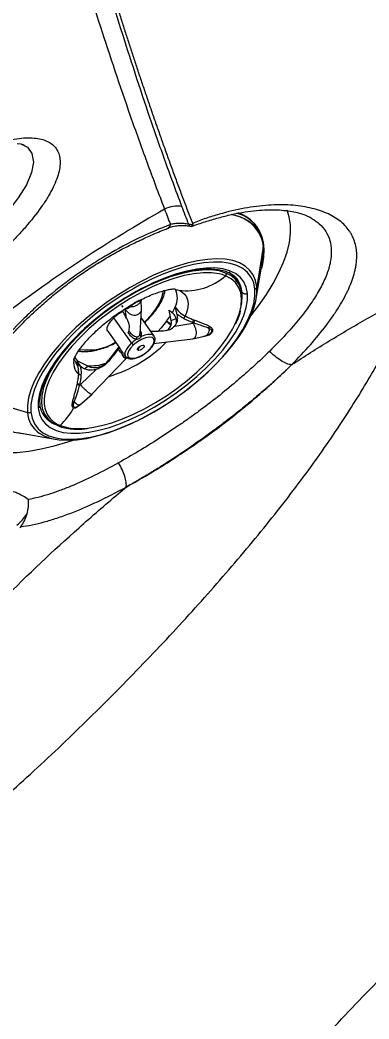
# Model space of a CAD drawing. Extents: x 527 to 611, y 788 to 934.
# Drawn here: x 543.03 to 546.56, y 867.71 to 877.78 of the extents above; entities that cross this region are included whole.
import ezdxf

# ---------------------------------------------------------------- set-up
doc = ezdxf.new("R2010")
doc.units = 0
doc.header["$MEASUREMENT"] = 0
doc.layers.add('1', color=4, linetype='Continuous')
doc.layers.add('GEOMETRY', color=4, linetype='Continuous', lineweight=25)

# ---------------------------------------------------------------- blocks, each defined once
blk = doc.blocks.new('2026_FLASH')
at = {"layer": 'GEOMETRY'}
for p, q in [((18.347, 72.38), (18.341, 72.39)), ((18.41, 72.182), (18.344, 71.779)), ((18.338, 71.661), (18.403, 72.039)), ((18.029, 71.891), (17.995, 71.902)), ((18.153, 71.827), (18.126, 71.865)), ((18.156, 71.843), (18.152, 71.848)), ((17.13, 71.727), (17.127, 71.732)), ((18.196, 71.724), (18.193, 71.729)), ((18.197, 71.679), (18.196, 71.724)), ((17.177, 71.651), (17.186, 71.654)), ((17.182, 71.556), (17.178, 71.637)), ((17.186, 71.654), (17.188, 71.656)), ((16.975, 71.519), (16.968, 71.529)), ((16.996, 71.573), (16.984, 71.59)), ((17.029, 71.464), (17.015, 71.555)), ((17.054, 71.582), (17.069, 71.592)), ((17.167, 71.305), (17.182, 71.555)), ((17.481, 71.44), (17.461, 71.542)), ((16.903, 71.484), (16.91, 71.474)), ((17.082, 71.213), (16.903, 71.468)), ((16.928, 71.499), (16.933, 71.492)), ((17.31, 71.281), (17.177, 71.471)), ((17.475, 71.391), (17.435, 71.432)), ((17.481, 71.44), (17.53, 71.459)), ((17.53, 71.459), (17.531, 71.412)), ((16.841, 71.333), (16.959, 71.165)), ((17.516, 71.381), (17.7, 71.414)), ((17.696, 71.421), (17.7, 71.414)), ((17.165, 71.294), (17.166, 71.306)), ((17.302, 71.209), (17.698, 71.253)), ((17.698, 71.253), (17.829, 71.284)), ((17.831, 71.285), (17.854, 71.295)), ((16.951, 71.174), (16.849, 71.039)), ((16.951, 71.175), (16.951, 71.174)), ((16.514, 71.025), (16.496, 71.045)), ((16.508, 71.067), (16.532, 71.033)), ((16.639, 70.979), (16.532, 71.033)), ((16.682, 70.695), (17.025, 71.056)), ((16.853, 71.032), (16.849, 71.039)), ((17.001, 71.104), (17.019, 71.078)), ((17.019, 71.078), (17.025, 71.071)), ((16.724, 70.947), (16.565, 70.793)), ((16.604, 70.951), (16.639, 70.979)), ((16.565, 70.793), (16.561, 70.799)), ((15.594, 70.641), (16.031, 70.513)), ((16.557, 70.587), (16.683, 70.696)), ((16.529, 70.569), (16.556, 70.587)), ((16.191, 70.511), (16.217, 70.473)), ((16.194, 70.486), (16.197, 70.481)), ((15.932, 70.31), (16.309, 70.242))]:
    blk.add_line(p, q, dxfattribs=at)
at = {"layer": 'GEOMETRY', "flags": 128}
for points in [[(15.928, 73.223), (15.964, 73.22), (15.986, 73.215), (15.996, 73.211), (15.996, 73.211), (15.996, 73.211)], [(15.971, 73.218), (16.031, 73.186), (16.076, 73.123), (16.091, 73.036), (16.073, 72.932), (16.022, 72.809), (15.939, 72.675), (15.827, 72.53), (15.69, 72.379), (15.531, 72.226), (15.358, 72.075), (15.175, 71.93), (14.988, 71.794), (14.804, 71.673), (14.625, 71.568), (14.458, 71.484), (14.305, 71.424), (14.172, 71.388), (14.06, 71.379), (13.971, 71.398), (13.908, 71.444), (13.908, 71.444)], [(18.283, 71.487), (18.362, 71.588), (18.441, 71.701), (18.51, 71.813), (18.568, 71.922), (18.615, 72.027), (18.65, 72.129), (18.674, 72.227), (18.685, 72.319), (18.684, 72.405), (18.671, 72.484), (18.649, 72.551)], [(18.085, 72.51), (18.159, 72.49), (18.229, 72.46), (18.288, 72.421), (18.336, 72.373), (18.372, 72.317), (18.397, 72.253), (18.41, 72.182)], [(18.093, 72.509), (18.111, 72.505), (18.187, 72.481), (18.253, 72.448), (18.309, 72.406), (18.353, 72.355), (18.386, 72.296), (18.407, 72.23), (18.416, 72.157), (18.413, 72.077), (18.398, 71.992), (18.39, 71.964)], [(18.343, 72.386), (18.347, 72.381), (18.347, 72.38)], [(18.403, 72.039), (18.411, 72.105), (18.41, 72.182)], [(18.344, 71.779), (18.332, 71.843), (18.308, 71.899), (18.272, 71.948), (18.226, 71.988), (18.168, 72.02), (18.101, 72.043), (18.024, 72.057), (17.939, 72.061), (17.846, 72.056), (17.746, 72.041), (17.641, 72.018), (17.531, 71.985), (17.417, 71.944), (17.301, 71.895), (17.184, 71.837), (17.067, 71.773), (16.951, 71.703), (16.837, 71.627), (16.727, 71.545), (16.622, 71.46), (16.523, 71.371), (16.43, 71.281), (16.346, 71.188), (16.269, 71.096), (16.203, 71.004), (16.146, 70.913), (16.1, 70.825), (16.066, 70.74), (16.042, 70.659), (16.031, 70.583), (16.031, 70.513)], [(18.325, 71.754), (18.313, 71.818), (18.288, 71.875), (18.251, 71.924), (18.203, 71.963), (18.143, 71.994), (18.074, 72.015), (17.994, 72.027), (17.906, 72.029), (17.81, 72.021), (17.707, 72.004), (17.599, 71.977), (17.486, 71.94), (17.405, 71.91)], [(18.033, 71.918), (17.963, 71.939), (17.883, 71.949), (17.793, 71.948), (17.695, 71.937), (17.59, 71.915), (17.479, 71.882), (17.365, 71.84), (17.248, 71.788), (17.13, 71.727)], [(18.25, 71.713), (18.238, 71.775), (18.213, 71.829), (18.177, 71.875), (18.129, 71.913), (18.07, 71.941), (18, 71.96), (17.922, 71.969), (17.835, 71.968), (17.74, 71.958), (17.639, 71.938), (17.533, 71.909), (17.422, 71.87), (17.357, 71.844)], [(17.995, 71.902), (17.963, 71.91), (17.887, 71.921), (17.802, 71.921), (17.71, 71.911), (17.612, 71.892), (17.508, 71.863), (17.4, 71.825), (17.29, 71.778), (17.178, 71.723), (17.067, 71.661), (16.957, 71.592), (16.851, 71.517), (16.748, 71.438), (16.651, 71.355), (16.562, 71.269), (16.48, 71.182), (16.407, 71.093), (16.343, 71.006), (16.291, 70.92), (16.25, 70.837), (16.221, 70.757), (16.204, 70.682), (16.2, 70.638)], [(18.123, 71.398), (18.14, 71.435), (18.169, 71.515), (18.186, 71.589), (18.19, 71.658), (18.182, 71.721), (18.161, 71.776), (18.129, 71.823), (18.084, 71.861), (18.029, 71.891)], [(18.181, 71.554), (18.194, 71.619), (18.197, 71.688), (18.188, 71.75), (18.167, 71.804), (18.134, 71.851), (18.089, 71.889), (18.033, 71.918)], [(18.136, 71.871), (18.157, 71.834), (18.171, 71.796)], [(16.065, 70.517), (16.077, 70.453), (16.102, 70.396), (16.139, 70.348), (16.187, 70.308), (16.247, 70.277), (16.316, 70.256), (16.396, 70.244), (16.484, 70.242), (16.58, 70.25), (16.683, 70.268), (16.791, 70.295), (16.904, 70.331), (17.02, 70.376), (17.138, 70.429), (17.256, 70.491), (17.374, 70.559), (17.49, 70.633), (17.602, 70.713), (17.71, 70.798), (17.813, 70.886), (17.909, 70.977), (17.997, 71.07), (18.076, 71.164), (18.145, 71.257), (18.204, 71.349), (18.252, 71.439), (18.289, 71.525), (18.313, 71.607), (18.325, 71.684), (18.325, 71.754)], [(16.149, 70.305), (16.15, 70.304), (16.207, 70.272), (16.274, 70.25), (16.351, 70.236), (16.436, 70.232), (16.529, 70.237), (16.629, 70.251), (16.734, 70.275), (16.844, 70.307), (16.958, 70.349), (17.074, 70.398), (17.191, 70.455), (17.308, 70.519), (17.424, 70.59), (17.538, 70.666), (17.648, 70.747), (17.753, 70.833), (17.852, 70.921), (17.945, 71.012), (18.03, 71.104), (18.106, 71.197), (18.172, 71.289), (18.229, 71.38), (18.275, 71.468), (18.31, 71.553), (18.333, 71.634), (18.344, 71.709), (18.344, 71.779)], [(17.13, 71.727), (17.019, 71.663), (16.91, 71.592), (16.805, 71.516), (16.704, 71.436), (16.609, 71.352), (16.521, 71.266), (16.44, 71.178), (16.369, 71.09), (16.308, 71.003), (16.258, 70.917), (16.219, 70.834), (16.191, 70.755), (16.189, 70.747)], [(17.21, 71.423), (17.221, 71.433), (17.278, 71.494), (17.325, 71.554), (17.362, 71.614), (17.387, 71.67), (17.4, 71.722), (17.401, 71.738)], [(17.51, 71.759), (17.519, 71.757), (17.557, 71.745)], [(17.557, 71.745), (17.589, 71.728), (17.615, 71.706), (17.634, 71.679), (17.646, 71.648), (17.651, 71.612), (17.649, 71.573), (17.639, 71.53), (17.623, 71.484)], [(16.14, 70.558), (16.152, 70.496), (16.177, 70.442), (16.213, 70.396), (16.261, 70.359), (16.32, 70.33), (16.39, 70.311), (16.468, 70.302), (16.555, 70.303), (16.65, 70.313), (16.751, 70.333), (16.857, 70.362), (16.968, 70.401), (17.081, 70.448), (17.195, 70.503), (17.309, 70.566), (17.422, 70.635), (17.532, 70.71), (17.638, 70.79), (17.74, 70.874), (17.834, 70.961), (17.921, 71.051), (18, 71.141), (18.069, 71.231), (18.128, 71.32), (18.176, 71.407), (18.213, 71.491), (18.238, 71.57), (18.25, 71.645), (18.25, 71.713)], [(16.841, 71.333), (16.836, 71.343), (16.836, 71.369), (16.848, 71.4), (16.871, 71.434), (16.903, 71.468)], [(17.435, 71.432), (17.379, 71.365), (17.345, 71.33)], [(16.513, 71.325), (16.481, 71.294), (16.393, 71.201), (16.314, 71.107), (16.245, 71.014), (16.186, 70.922), (16.138, 70.833), (16.101, 70.746), (16.077, 70.664), (16.065, 70.588), (16.065, 70.517)], [(16.653, 70.357), (16.679, 70.361), (16.778, 70.38), (16.882, 70.409), (16.989, 70.447), (17.1, 70.494), (17.211, 70.549), (17.323, 70.611), (17.432, 70.68), (17.539, 70.754), (17.641, 70.834), (17.738, 70.917), (17.828, 71.003), (17.91, 71.09), (17.983, 71.178), (18.046, 71.266), (18.099, 71.352), (18.123, 71.398)], [(16.514, 71.269), (16.469, 71.221), (16.39, 71.13), (16.321, 71.04), (16.262, 70.951), (16.214, 70.864), (16.177, 70.78), (16.152, 70.701), (16.14, 70.626), (16.14, 70.558)], [(17.248, 71.135), (17.28, 71.168), (17.301, 71.201), (17.31, 71.23), (17.305, 71.253), (17.288, 71.267), (17.26, 71.271), (17.223, 71.265), (17.182, 71.249), (17.14, 71.225), (17.101, 71.194)], [(17.31, 71.281), (17.307, 71.284), (17.292, 71.294), (17.271, 71.299), (17.244, 71.298), (17.214, 71.291), (17.182, 71.278)], [(15.75, 71.154), (15.724, 71.11), (15.674, 71.012), (15.636, 70.918), (15.609, 70.827), (15.594, 70.742), (15.591, 70.663), (15.6, 70.589), (15.621, 70.523), (15.654, 70.464), (15.698, 70.414), (15.754, 70.372), (15.82, 70.338), (15.896, 70.314), (15.982, 70.299), (16.007, 70.297)], [(17.082, 71.213), (17.061, 71.192), (17.043, 71.171), (17.029, 71.15), (17.019, 71.13), (17.014, 71.112), (17.013, 71.096), (17.017, 71.082), (17.019, 71.078)], [(17.101, 71.194), (17.07, 71.161), (17.049, 71.129), (17.04, 71.099), (17.044, 71.076), (17.062, 71.062), (17.09, 71.058), (17.127, 71.064), (17.168, 71.08), (17.21, 71.105), (17.248, 71.135)], [(17.146, 71.139), (17.142, 71.144), (17.142, 71.152), (17.147, 71.162), (17.156, 71.172), (17.169, 71.181), (17.182, 71.188), (17.194, 71.191), (17.203, 71.19)], [(17.203, 71.19), (17.208, 71.185), (17.208, 71.177), (17.203, 71.168), (17.193, 71.157), (17.181, 71.148), (17.168, 71.141), (17.156, 71.138), (17.146, 71.139)], [(17.195, 71.191), (17.198, 71.191), (17.203, 71.19)], [(16.189, 70.747), (16.176, 70.681), (16.172, 70.613), (16.181, 70.551), (16.203, 70.496), (16.236, 70.45), (16.281, 70.411), (16.336, 70.382)], [(15.329, 70.297), (15.337, 70.287), (15.391, 70.235), (15.456, 70.191), (15.531, 70.156), (15.617, 70.13), (15.712, 70.114), (15.815, 70.107), (15.927, 70.11), (16.046, 70.123), (16.171, 70.144), (16.302, 70.176), (16.438, 70.216), (16.492, 70.234)]]:
    blk.add_lwpolyline(points, dxfattribs=at)
at = {"layer": 'GEOMETRY'}
for centre, radius, start, end in [((18.035, 72.145), 0.392, 38.0469, 74.2546), ((18.039, 72.17), 0.373, 36.1193, 71.9397), ((18.044, 72.136), 0.372, 344.8616, 67.9751), ((17.43, 72.411), 0.0426, 297.2897, 355.2576), ((17.682, 72.414), 0.0248, 190.3663, 248.0811), ((17.929, 71.725), 0.242, 35.2731, 56.8033), ((18.495, 69.273), 2.853, 112.4645, 134.0033), ((18.414, 69.391), 2.671, 113.3126, 135.3353), ((17.636, 72.328), 0.588, 262.3236, 311.9606), ((18.015, 71.907), 0.0214, 309.8693, 31.8872), ((17.943, 71.705), 0.253, 4.2426, 32.9534), ((17.344, 71.67), 0.199, 331.9072, 25.4625), ((18.229, 71.75), 0.042, 218.1347, 299.8113), ((18.309, 71.786), 0.0356, 297.2382, 349.1887), ((17.165, 71.179), 0.39, 115.7702, 132.1508), ((17.054, 71.765), 0.503, 330.6195, 337.9083), ((17.395, 71.418), 0.0887, 295.5074, 13.9668), ((16.815, 71.907), 0.78, 322.5598, 327.2514), ((17.792, 71.398), 0.0985, 150.5799, 166.9592), ((17.797, 71.398), 0.0907, 150.5905, 168.354), ((16.642, 71.68), 0.538, 261.0204, 301.1624), ((16.448, 72.209), 1.394, 287.0069, 314.9966), ((17.346, 70.919), 0.395, 122.9538, 132.0607), ((17.079, 71.264), 0.0543, 345.7616, 12.9228), ((17.184, 71.298), 0.0202, 191.4991, 262.0344), ((17.13, 71.244), 0.0574, 213.3749, 240.1142), ((17.203, 71.138), 0.0562, 135.2646, 178.7164), ((16.658, 71.014), 0.162, 163.731, 227.165), ((16.61, 71.134), 0.146, 228.6199, 245.2985), ((16.708, 71.134), 0.17, 245.8677, 326.3473), ((17.024, 71.05), 0.0229, 89.4518, 133.5219), ((17.039, 71.044), 0.0204, 101.5162, 115.1236), ((16.654, 71.524), 0.542, 267.5709, 287.7807), ((16.577, 70.905), 0.12, 248.4556, 261.0316), ((16.575, 70.909), 0.111, 248.6523, 262.3389), ((16.452, 70.617), 0.253, 175.43, 248.8485), ((16.044, 70.556), 0.0446, 253.9267, 298.4498), ((16.125, 70.589), 0.0342, 296.3608, 3.292), ((15.844, 70.919), 0.746, 313.8649, 330.8886), ((16.308, 70.532), 0.277, 183.8399, 235.0552), ((16.381, 70.646), 0.245, 219.143, 235.0024), ((16.42, 70.647), 0.278, 216.728, 252.5133), ((16.349, 70.391), 0.0152, 214.5183, 247.7843), ((16.349, 70.393), 0.0168, 249.9041, 316.2391), ((16.555, 70.952), 0.603, 251.2301, 279.3752), ((15.488, 69.87), 0.66, 311.4542, 324.8509)]:
    blk.add_arc(centre, radius, start, end, dxfattribs=at)
for points, knots in [([(17.589, 72.589), (17.528, 72.751), (17.469, 72.91), (17.357, 73.225), (17.302, 73.381), (17.146, 73.841), (17.049, 74.14), (16.911, 74.582), (16.866, 74.728), (16.778, 75.018), (16.735, 75.163), (16.608, 75.594), (16.526, 75.878), (16.446, 76.16)], [0, 0, 0, 0, 0.125, 0.125, 0.25, 0.25, 0.5, 0.5, 0.625, 0.625, 0.75, 0.75, 1, 1, 1, 1]), ([(16.47, 76.158), (16.482, 76.114), (16.507, 76.028), (16.545, 75.898), (16.583, 75.769), (16.621, 75.64), (16.66, 75.511), (16.698, 75.382), (16.737, 75.253), (16.776, 75.125), (16.815, 74.997), (16.854, 74.869), (16.894, 74.741), (16.934, 74.613), (16.974, 74.485), (17.014, 74.358), (17.054, 74.234), (17.095, 74.11), (17.135, 73.986), (17.177, 73.861), (17.219, 73.735), (17.263, 73.608), (17.307, 73.48), (17.352, 73.351), (17.398, 73.222), (17.444, 73.091), (17.492, 72.959), (17.542, 72.826), (17.592, 72.691), (17.643, 72.556), (17.678, 72.465), (17.696, 72.419)], [0, 0, 0, 0, 0.036724, 0.073296, 0.109715, 0.145981, 0.182092, 0.218048, 0.253847, 0.28949, 0.324974, 0.3603, 0.395466, 0.430472, 0.465315, 0.499996, 0.53315, 0.566333, 0.599544, 0.632783, 0.666049, 0.699341, 0.732658, 0.766, 0.799366, 0.832754, 0.866165, 0.899596, 0.933047, 0.966515, 1, 1, 1, 1]), ([(16.239, 76.126), (16.322, 75.844), (16.407, 75.56), (16.538, 75.129), (16.582, 74.985), (16.673, 74.695), (16.719, 74.549), (16.862, 74.108), (16.961, 73.809), (17.122, 73.35), (17.177, 73.195), (17.293, 72.881), (17.352, 72.722), (17.414, 72.561)], [0, 0, 0, 0, 0.25, 0.25, 0.375, 0.375, 0.5, 0.5, 0.75, 0.75, 0.875, 0.875, 1, 1, 1, 1]), ([(13.837, 71.189), (13.86, 71.161), (13.889, 71.141), (13.944, 71.122), (13.964, 71.117), (13.997, 71.112), (14.009, 71.111), (14.032, 71.11), (14.045, 71.11), (14.107, 71.112), (14.163, 71.121), (14.24, 71.141), (14.256, 71.145), (14.288, 71.155), (14.305, 71.16), (14.355, 71.177), (14.39, 71.19), (14.496, 71.234), (14.57, 71.269), (14.669, 71.32), (14.689, 71.331), (14.728, 71.353), (14.748, 71.364), (14.809, 71.399), (14.849, 71.423), (14.931, 71.474), (14.973, 71.5), (15.035, 71.542), (15.056, 71.556), (15.098, 71.585), (15.119, 71.599), (15.224, 71.673), (15.307, 71.735), (15.429, 71.831), (15.469, 71.864), (15.529, 71.914), (15.549, 71.931), (15.588, 71.965), (15.607, 71.981), (15.703, 72.066), (15.775, 72.134), (15.861, 72.219), (15.877, 72.236), (15.911, 72.271), (15.927, 72.288), (15.974, 72.339), (16.004, 72.373), (16.089, 72.473), (16.14, 72.538), (16.195, 72.618), (16.205, 72.633), (16.225, 72.665), (16.234, 72.68), (16.261, 72.725), (16.277, 72.755), (16.305, 72.812), (16.317, 72.84), (16.336, 72.894), (16.344, 72.92), (16.361, 72.995), (16.363, 73.04), (16.354, 73.1), (16.349, 73.119), (16.334, 73.153), (16.324, 73.169), (16.301, 73.198), (16.287, 73.211), (16.255, 73.234), (16.237, 73.244), (16.179, 73.268), (16.132, 73.278), (16.052, 73.282), (16.023, 73.282), (15.963, 73.278), (15.931, 73.274), (15.866, 73.263), (15.832, 73.256), (15.779, 73.243), (15.761, 73.238), (15.724, 73.228), (15.705, 73.222), (15.611, 73.192), (15.533, 73.161), (15.411, 73.105), (15.37, 73.085), (15.308, 73.053), (15.287, 73.042), (15.244, 73.019), (15.223, 73.007), (15.118, 72.946), (15.034, 72.892), (14.929, 72.819), (14.908, 72.804), (14.866, 72.774), (14.845, 72.758), (14.783, 72.711), (14.742, 72.679), (14.622, 72.581), (14.545, 72.512), (14.452, 72.423), (14.434, 72.405), (14.398, 72.369), (14.38, 72.351), (14.328, 72.297), (14.294, 72.261), (14.23, 72.188), (14.199, 72.152), (14.155, 72.097), (14.14, 72.079), (14.112, 72.042), (14.098, 72.024), (14.032, 71.934), (13.986, 71.864), (13.926, 71.762), (13.908, 71.728), (13.884, 71.679), (13.876, 71.663), (13.862, 71.631), (13.855, 71.616), (13.824, 71.539), (13.807, 71.482), (13.796, 71.417), (13.794, 71.404), (13.791, 71.38), (13.79, 71.368), (13.789, 71.333), (13.791, 71.311), (13.801, 71.25), (13.815, 71.216), (13.837, 71.189)], [0, 0, 0, 0, 0.03125, 0.03125, 0.046875, 0.046875, 0.054687, 0.054687, 0.0625, 0.0625, 0.09375, 0.09375, 0.101562, 0.101562, 0.109375, 0.109375, 0.125, 0.125, 0.15625, 0.15625, 0.164062, 0.164062, 0.171875, 0.171875, 0.1875, 0.1875, 0.203125, 0.203125, 0.210937, 0.210937, 0.21875, 0.21875, 0.25, 0.25, 0.265625, 0.265625, 0.273437, 0.273437, 0.28125, 0.28125, 0.3125, 0.3125, 0.320312, 0.320312, 0.328125, 0.328125, 0.34375, 0.34375, 0.375, 0.375, 0.382812, 0.382812, 0.390625, 0.390625, 0.40625, 0.40625, 0.421875, 0.421875, 0.4375, 0.4375, 0.46875, 0.46875, 0.484375, 0.484375, 0.5, 0.5, 0.515625, 0.515625, 0.53125, 0.53125, 0.5625, 0.5625, 0.578125, 0.578125, 0.59375, 0.59375, 0.609375, 0.609375, 0.617187, 0.617187, 0.625, 0.625, 0.65625, 0.65625, 0.671875, 0.671875, 0.679687, 0.679687, 0.6875, 0.6875, 0.71875, 0.71875, 0.726562, 0.726562, 0.734375, 0.734375, 0.75, 0.75, 0.78125, 0.78125, 0.789062, 0.789062, 0.796875, 0.796875, 0.8125, 0.8125, 0.828125, 0.828125, 0.835937, 0.835937, 0.84375, 0.84375, 0.875, 0.875, 0.890625, 0.890625, 0.898438, 0.898438, 0.90625, 0.90625, 0.9375, 0.9375, 0.945313, 0.945313, 0.953125, 0.953125, 0.96875, 0.96875, 1, 1, 1, 1]), ([(17.414, 72.561), (16.852, 72.242), (16.31, 71.886), (15.253, 71.086), (14.74, 70.639), (13.781, 69.68), (13.334, 69.167), (12.534, 68.11), (12.178, 67.568), (11.859, 67.006)], [0.0117209, 0.0117209, 0.0117209, 0.0117209, 0.2499981, 0.2499981, 0.4999981, 0.4999981, 0.7499981, 0.7499981, 0.9882772, 0.9882772, 0.9882772, 0.9882772]), ([(17.589, 72.589), (17.56, 72.594), (17.53, 72.594), (17.47, 72.585), (17.441, 72.575), (17.414, 72.561)], [0, 0, 0, 0, 0.5, 0.5, 1, 1, 1, 1]), ([(17.69, 72.388), (17.694, 72.39), (17.745, 72.41), (17.841, 72.441), (17.974, 72.481), (18.103, 72.512), (18.226, 72.535), (18.343, 72.55), (18.451, 72.557), (18.551, 72.556), (18.641, 72.549), (18.721, 72.536), (18.791, 72.518), (18.85, 72.496), (18.887, 72.478), (18.902, 72.467), (18.904, 72.466)], [0, 0, 0, 0, 0.008127, 0.092038, 0.175826, 0.259296, 0.342257, 0.42454, 0.506029, 0.586732, 0.666624, 0.745299, 0.824383, 0.903824, 0.983792, 1, 1, 1, 1]), ([(18.695, 70.993), (18.831, 71.129), (18.947, 71.261), (19.068, 71.422), (19.091, 71.454), (19.124, 71.501), (19.135, 71.517), (19.155, 71.549), (19.165, 71.564), (19.213, 71.642), (19.245, 71.702), (19.297, 71.818), (19.317, 71.874), (19.334, 71.942), (19.337, 71.955), (19.343, 71.982), (19.345, 71.995), (19.35, 72.034), (19.352, 72.06), (19.353, 72.133), (19.347, 72.18), (19.328, 72.245), (19.32, 72.266), (19.306, 72.296), (19.301, 72.306), (19.289, 72.325), (19.283, 72.335), (19.251, 72.382), (19.218, 72.415), (19.142, 72.474), (19.098, 72.5), (19.022, 72.533), (18.995, 72.543), (18.939, 72.561), (18.91, 72.569), (18.819, 72.589), (18.754, 72.598), (18.649, 72.605), (18.613, 72.606), (18.539, 72.605), (18.5, 72.604), (18.384, 72.596), (18.303, 72.586), (18.137, 72.556), (18.052, 72.536), (17.92, 72.498), (17.876, 72.484), (17.786, 72.454), (17.741, 72.437), (17.696, 72.419)], [0, 0, 0, 0, 0.125, 0.125, 0.15625, 0.15625, 0.171875, 0.171875, 0.1875, 0.1875, 0.25, 0.25, 0.3125, 0.3125, 0.328125, 0.328125, 0.34375, 0.34375, 0.375, 0.375, 0.4375, 0.4375, 0.46875, 0.46875, 0.484375, 0.484375, 0.5, 0.5, 0.5625, 0.5625, 0.625, 0.625, 0.65625, 0.65625, 0.6875, 0.6875, 0.75, 0.75, 0.78125, 0.78125, 0.8125, 0.8125, 0.875, 0.875, 0.9375, 0.9375, 0.96875, 0.96875, 1, 1, 1, 1]), ([(18.904, 72.466), (18.929, 72.45), (18.984, 72.413), (19.044, 72.339), (19.085, 72.248), (19.1, 72.145), (19.09, 72.03), (19.053, 71.905), (18.991, 71.771), (18.902, 71.625), (18.785, 71.468), (18.643, 71.301), (18.531, 71.188), (18.475, 71.131)], [0, 0, 0, 0, 0.069506, 0.155874, 0.245082, 0.334604, 0.423822, 0.515387, 0.607272, 0.698856, 0.799108, 0.899745, 1, 1, 1, 1]), ([(17.473, 72.407), (17.365, 72.366), (17.258, 72.32), (17.045, 72.217), (16.94, 72.161), (16.81, 72.084), (16.784, 72.069), (16.732, 72.037), (16.707, 72.02), (16.629, 71.971), (16.579, 71.937), (16.431, 71.832), (16.336, 71.76), (16.199, 71.646), (16.154, 71.607), (16.088, 71.548), (16.067, 71.527), (16.024, 71.487), (16.003, 71.467), (15.9, 71.366), (15.824, 71.283), (15.718, 71.158), (15.684, 71.116), (15.636, 71.053), (15.62, 71.032), (15.589, 70.989), (15.574, 70.968), (15.501, 70.861), (15.451, 70.777), (15.364, 70.611), (15.328, 70.529), (15.292, 70.429), (15.285, 70.409), (15.273, 70.369), (15.267, 70.349), (15.252, 70.291), (15.243, 70.253), (15.224, 70.142), (15.22, 70.072), (15.223, 69.988), (15.225, 69.972), (15.228, 69.94), (15.231, 69.924), (15.239, 69.877), (15.246, 69.848), (15.274, 69.763), (15.3, 69.713), (15.35, 69.646), (15.368, 69.625), (15.398, 69.596), (15.409, 69.587), (15.431, 69.57), (15.442, 69.562), (15.501, 69.523), (15.554, 69.499), (15.642, 69.475), (15.673, 69.468), (15.738, 69.459), (15.772, 69.456), (15.807, 69.455)], [0, 0, 0, 0, 0.0625, 0.0625, 0.125, 0.125, 0.140625, 0.140625, 0.15625, 0.15625, 0.1875, 0.1875, 0.25, 0.25, 0.28125, 0.28125, 0.296875, 0.296875, 0.3125, 0.3125, 0.375, 0.375, 0.40625, 0.40625, 0.421875, 0.421875, 0.4375, 0.4375, 0.5, 0.5, 0.5625, 0.5625, 0.578125, 0.578125, 0.59375, 0.59375, 0.625, 0.625, 0.6875, 0.6875, 0.703125, 0.703125, 0.71875, 0.71875, 0.75, 0.75, 0.8125, 0.8125, 0.84375, 0.84375, 0.859375, 0.859375, 0.875, 0.875, 0.9375, 0.9375, 0.96875, 0.96875, 1, 1, 1, 1]), ([(15.336, 70.091), (15.334, 70.098), (15.328, 70.122), (15.324, 70.175), (15.324, 70.248), (15.333, 70.329), (15.351, 70.417), (15.378, 70.511), (15.415, 70.61), (15.462, 70.712), (15.517, 70.817), (15.583, 70.923), (15.657, 71.031), (15.741, 71.142), (15.834, 71.253), (15.936, 71.365), (16.046, 71.477), (16.164, 71.586), (16.287, 71.692), (16.416, 71.794), (16.548, 71.891), (16.684, 71.982), (16.823, 72.068), (16.966, 72.149), (17.113, 72.224), (17.26, 72.292), (17.373, 72.341), (17.436, 72.364), (17.451, 72.37)], [0, 0, 0, 0, 0.015124, 0.0561202, 0.0963565, 0.1364104, 0.1764559, 0.216541, 0.2565919, 0.2964688, 0.3360965, 0.375003, 0.4143512, 0.4543733, 0.494966, 0.5359984, 0.5773193, 0.6187678, 0.6601474, 0.7013012, 0.7421145, 0.7824246, 0.8226685, 0.8637277, 0.9049681, 0.9462837, 0.9875215, 1, 1, 1, 1]), ([(17.45, 72.372), (17.457, 72.375), (17.478, 72.384), (17.522, 72.394), (17.576, 72.4), (17.628, 72.398), (17.659, 72.393), (17.673, 72.391)], [0, 0, 0, 0, 0.108137, 0.352031, 0.586566, 0.814364, 1, 1, 1, 1]), ([(17.658, 72.41), (17.642, 72.413), (17.626, 72.415), (17.594, 72.418), (17.577, 72.419), (17.546, 72.418), (17.53, 72.417), (17.501, 72.413), (17.487, 72.411), (17.473, 72.407)], [0, 0, 0, 0, 0.25, 0.25, 0.5, 0.5, 0.75, 0.75, 1, 1, 1, 1]), ([(17.697, 72.402), (17.695, 72.403), (17.694, 72.403), (17.692, 72.403), (17.681, 72.406), (17.669, 72.408), (17.658, 72.41)], [0.000149032, 0.000149032, 0.000149032, 0.000149032, 0.000279696, 0.000279696, 0.000279696, 0.001179991, 0.001179991, 0.001179991, 0.001179991]), ([(17.673, 72.391), (17.677, 72.391), (17.681, 72.39), (17.686, 72.389), (17.686, 72.389)], [0, 0, 0, 0, 0.912435, 1, 1, 1, 1]), ([(17.697, 72.402), (17.694, 72.394), (17.69, 72.386), (17.686, 72.389), (17.686, 72.389)], [0, 0, 0, 0, 0.964061, 1, 1, 1, 1]), ([(18.412, 72.197), (18.411, 72.21), (18.408, 72.247), (18.39, 72.303), (18.367, 72.354), (18.347, 72.378), (18.341, 72.386)], [0, 0, 0, 0, 0.175258, 0.520262, 0.859563, 1, 1, 1, 1]), ([(17.352, 71.836), (17.381, 71.848), (17.443, 71.874), (17.537, 71.905), (17.633, 71.931), (17.724, 71.949), (17.809, 71.959), (17.886, 71.961), (17.956, 71.954), (18.017, 71.941), (18.07, 71.92), (18.113, 71.892), (18.141, 71.867), (18.151, 71.848), (18.154, 71.843)], [0, 0, 0, 0, 0.074438, 0.163808, 0.253013, 0.342015, 0.430785, 0.519313, 0.607655, 0.695964, 0.784562, 0.874199, 0.96605, 1, 1, 1, 1]), ([(17.189, 71.655), (17.199, 71.66), (17.234, 71.677), (17.29, 71.701), (17.354, 71.725), (17.409, 71.741), (17.454, 71.752), (17.487, 71.757), (17.509, 71.759), (17.511, 71.759), (17.512, 71.759)], [0, 0, 0, 0, 0.060347, 0.206438, 0.349002, 0.487395, 0.621261, 0.750728, 0.876646, 1, 1, 1, 1]), ([(17.213, 71.419), (17.229, 71.434), (17.264, 71.468), (17.312, 71.523), (17.355, 71.582), (17.388, 71.641), (17.411, 71.695), (17.418, 71.729), (17.42, 71.743)], [0, 0, 0, 0, 0.14098, 0.317646, 0.495305, 0.674384, 0.855272, 1, 1, 1, 1]), ([(17.507, 71.759), (17.508, 71.759), (17.518, 71.758), (17.526, 71.754), (17.527, 71.753), (17.528, 71.753)], [0, 0, 0, 0, 0.050608, 0.548905, 1, 1, 1, 1]), ([(12.708, 64.499), (12.718, 64.504), (12.739, 64.513), (12.771, 64.527), (12.803, 64.542), (12.835, 64.557), (12.867, 64.572), (12.9, 64.588), (12.932, 64.603), (12.965, 64.619), (12.998, 64.636), (13.031, 64.652), (13.064, 64.669), (13.098, 64.686), (13.194, 64.736), (13.355, 64.822), (13.589, 64.957), (13.829, 65.105), (14.08, 65.269), (14.338, 65.448), (14.605, 65.643), (14.875, 65.85), (15.15, 66.071), (15.428, 66.303), (15.803, 66.629), (16.273, 67.057), (16.737, 67.507), (17.099, 67.874), (17.367, 68.154), (17.628, 68.435), (17.965, 68.81), (18.365, 69.279), (18.725, 69.737), (18.983, 70.091), (19.159, 70.348), (19.322, 70.599), (19.468, 70.838), (19.601, 71.07), (19.692, 71.239), (19.75, 71.354), (19.781, 71.415), (19.811, 71.476), (19.84, 71.536), (19.868, 71.595), (19.895, 71.654), (19.912, 71.693), (19.921, 71.712)], [0, 0, 0, 0, 0.004892, 0.009774, 0.014647, 0.019511, 0.024366, 0.029212, 0.034049, 0.038877, 0.043697, 0.048509, 0.053312, 0.058108, 0.062895, 0.094816, 0.125543, 0.157242, 0.18799, 0.219656, 0.250744, 0.281851, 0.312741, 0.34382, 0.375015, 0.437667, 0.499957, 0.531365, 0.562698, 0.594001, 0.625119, 0.687552, 0.750174, 0.781029, 0.812501, 0.843353, 0.875241, 0.90579, 0.937532, 0.946407, 0.955297, 0.964203, 0.973127, 0.982067, 0.991025, 1, 1, 1, 1]), ([(17.069, 71.592), (17.07, 71.592), (17.076, 71.596), (17.089, 71.605), (17.109, 71.617), (17.129, 71.629), (17.148, 71.639), (17.165, 71.647), (17.173, 71.65), (17.177, 71.651)], [0, 0, 0, 0, 0.025678, 0.201898, 0.35695, 0.512845, 0.668674, 0.823749, 1, 1, 1, 1]), ([(17.07, 71.581), (17.073, 71.584), (17.08, 71.59), (17.093, 71.601), (17.11, 71.613), (17.129, 71.624), (17.147, 71.633), (17.161, 71.638), (17.171, 71.64), (17.174, 71.639), (17.176, 71.639)], [0, 0, 0, 0, 0.128271, 0.253647, 0.376307, 0.5, 0.623692, 0.746352, 0.871728, 1, 1, 1, 1]), ([(17.07, 71.581), (17.076, 71.58), (17.087, 71.579), (17.11, 71.582), (17.136, 71.593), (17.158, 71.609), (17.171, 71.625), (17.174, 71.634), (17.176, 71.639)], [0, 0, 0, 0, 0.132137, 0.256471, 0.5, 0.743529, 0.867863, 1, 1, 1, 1]), ([(17.176, 71.639), (17.176, 71.641), (17.177, 71.644), (17.179, 71.648), (17.182, 71.652), (17.185, 71.654), (17.186, 71.654)], [0, 0, 0, 0, 0.246142, 0.500005, 0.753865, 1, 1, 1, 1]), ([(17.176, 71.639), (17.178, 71.639), (17.181, 71.638), (17.18, 71.637), (17.179, 71.637)], [0, 0, 0, 0, 0.63153, 1, 1, 1, 1]), ([(17.18, 71.637), (17.18, 71.641), (17.181, 71.65), (17.186, 71.654), (17.189, 71.656)], [0, 0, 0, 0, 0.4883, 1, 1, 1, 1]), ([(18.695, 70.993), (18.704, 70.999), (18.731, 71.016), (18.815, 71.071), (18.956, 71.161), (19.21, 71.316), (19.53, 71.503), (19.79, 71.644), (19.921, 71.712)], [0.8006234, 0.8006234, 0.8006234, 0.8006234, 0.8046875, 0.8125, 0.84375, 0.875, 0.9375, 1, 1, 1, 1]), ([(16.501, 71.052), (16.501, 71.052), (16.502, 71.054), (16.508, 71.069), (16.521, 71.093), (16.542, 71.126), (16.571, 71.167), (16.608, 71.214), (16.654, 71.265), (16.709, 71.32), (16.77, 71.377), (16.839, 71.434), (16.912, 71.489), (16.984, 71.539), (17.032, 71.568), (17.053, 71.581)], [0, 0, 0, 0, 0.060131, 0.127284, 0.195892, 0.266919, 0.34088, 0.417917, 0.497884, 0.580441, 0.665134, 0.751455, 0.83888, 0.926891, 1, 1, 1, 1]), ([(17.029, 71.464), (17.018, 71.486), (17.006, 71.511), (16.99, 71.538), (16.988, 71.541)], [0, 0, 0, 0, 0.9018045, 1, 1, 1, 1]), ([(17.014, 71.56), (17.022, 71.558), (17.038, 71.555), (17.059, 71.572), (17.07, 71.581)], [0, 0, 0, 0, 0.507393, 1, 1, 1, 1]), ([(17.015, 71.555), (17.023, 71.545), (17.037, 71.527), (17.062, 71.507), (17.089, 71.495), (17.119, 71.492), (17.148, 71.502), (17.171, 71.52), (17.182, 71.541), (17.181, 71.553), (17.181, 71.556)], [0, 0, 0, 0, 0.177385, 0.317317, 0.429523, 0.567526, 0.694533, 0.821541, 0.959544, 1, 1, 1, 1]), ([(17.07, 71.581), (17.069, 71.582), (17.066, 71.583), (17.062, 71.584), (17.058, 71.584), (17.055, 71.583), (17.054, 71.582)], [0, 0, 0, 0, 0.232227, 0.480789, 0.739394, 1, 1, 1, 1]), ([(17.492, 71.518), (17.486, 71.523), (17.476, 71.531), (17.465, 71.538), (17.461, 71.542)], [0, 0, 0, 0, 0.5599993, 1, 1, 1, 1]), ([(17.52, 71.576), (17.533, 71.559), (17.559, 71.522), (17.601, 71.497), (17.623, 71.484)], [0, 0, 0, 0, 0.473523, 1, 1, 1, 1]), ([(17.539, 71.508), (17.538, 71.513), (17.535, 71.524), (17.53, 71.542), (17.527, 71.555), (17.523, 71.567), (17.521, 71.572), (17.52, 71.576)], [0, 0, 0, 0, 0.264406, 0.51393, 0.756412, 0.838107, 1, 1, 1, 1]), ([(18.13, 71.405), (18.134, 71.413), (18.152, 71.448), (18.17, 71.494), (18.179, 71.529), (18.182, 71.541)], [0, 0, 0, 0, 0.175823, 0.730433, 1, 1, 1, 1]), ([(17.029, 71.464), (17.038, 71.446), (17.055, 71.409), (17.056, 71.389), (17.057, 71.379)], [0, 0, 0, 0, 0.499899, 1, 1, 1, 1]), ([(17.435, 71.432), (17.438, 71.431), (17.446, 71.427), (17.457, 71.42), (17.468, 71.41), (17.472, 71.402), (17.474, 71.398)], [0, 0, 0, 0, 0.161492, 0.487543, 0.736821, 1, 1, 1, 1]), ([(17.53, 71.459), (17.527, 71.47), (17.52, 71.494), (17.501, 71.51), (17.492, 71.518)], [0, 0, 0, 0, 0.48807, 1, 1, 1, 1]), ([(17.516, 71.381), (17.527, 71.398), (17.544, 71.424), (17.548, 71.47), (17.542, 71.495), (17.539, 71.508)], [0, 0, 0, 0, 0.473529, 0.73037, 1, 1, 1, 1]), ([(17.539, 71.508), (17.551, 71.498), (17.573, 71.479), (17.599, 71.465), (17.61, 71.459)], [0, 0, 0, 0, 0.550605, 1, 1, 1, 1]), ([(17.61, 71.459), (17.611, 71.461), (17.612, 71.464), (17.614, 71.468), (17.616, 71.472), (17.618, 71.476), (17.62, 71.48), (17.622, 71.483), (17.623, 71.484)], [0, 0, 0, 0, 0.240748, 0.370382, 0.502553, 0.634347, 0.762901, 1, 1, 1, 1]), ([(17.61, 71.459), (17.626, 71.451), (17.654, 71.437), (17.683, 71.426), (17.696, 71.421)], [0, 0, 0, 0, 0.560335, 1, 1, 1, 1]), ([(17.623, 71.484), (17.638, 71.477), (17.666, 71.463), (17.694, 71.452), (17.706, 71.447)], [0, 0, 0, 0, 0.560391, 1, 1, 1, 1]), ([(17.706, 71.447), (17.709, 71.446), (17.713, 71.444), (17.717, 71.443), (17.718, 71.442)], [0, 0, 0, 0, 0.559764, 1, 1, 1, 1]), ([(17.718, 71.442), (17.754, 71.43), (17.81, 71.41), (17.855, 71.387), (17.871, 71.378)], [0, 0, 0, 0, 0.623428, 1, 1, 1, 1]), ([(17.042, 71.317), (17.044, 71.319), (17.047, 71.321), (17.051, 71.325), (17.053, 71.328), (17.054, 71.33), (17.054, 71.331)], [0, 0, 0, 0, 0.239009, 0.48193, 0.734651, 1, 1, 1, 1]), ([(17.057, 71.379), (17.057, 71.37), (17.055, 71.354), (17.054, 71.338), (17.054, 71.331)], [0, 0, 0, 0, 0.557908, 1, 1, 1, 1]), ([(17.054, 71.331), (17.065, 71.318), (17.082, 71.3), (17.108, 71.282), (17.124, 71.278), (17.132, 71.276)], [0, 0, 0, 0, 0.521467, 0.771559, 1, 1, 1, 1]), ([(17.182, 71.278), (17.182, 71.287), (17.184, 71.307), (17.176, 71.328), (17.17, 71.34), (17.169, 71.342)], [0, 0, 0, 0, 0.416397, 0.912771, 1, 1, 1, 1]), ([(17.403, 71.332), (17.378, 71.331), (17.336, 71.33), (17.294, 71.328), (17.277, 71.327)], [0, 0, 0, 0, 0.608506, 1, 1, 1, 1]), ([(17.516, 71.381), (17.501, 71.368), (17.472, 71.341), (17.426, 71.335), (17.403, 71.332)], [0, 0, 0, 0, 0.499899, 1, 1, 1, 1]), ([(17.696, 71.421), (17.698, 71.42), (17.703, 71.418), (17.707, 71.417), (17.709, 71.416)], [0, 0, 0, 0, 0.5598759, 1, 1, 1, 1]), ([(17.7, 71.414), (17.706, 71.403), (17.716, 71.384), (17.727, 71.354), (17.733, 71.324), (17.732, 71.294), (17.723, 71.271), (17.711, 71.256), (17.701, 71.255), (17.698, 71.255)], [0, 0, 0, 0, 0.198051, 0.354285, 0.479563, 0.633643, 0.775447, 0.917251, 1, 1, 1, 1]), ([(17.7, 71.414), (17.701, 71.415), (17.704, 71.415), (17.707, 71.416), (17.709, 71.416)], [0, 0, 0, 0, 0.56, 1, 1, 1, 1]), ([(17.709, 71.416), (17.73, 71.409), (17.768, 71.396), (17.82, 71.379), (17.846, 71.369), (17.86, 71.363)], [0, 0, 0, 0, 0.398585, 0.689275, 1, 1, 1, 1]), ([(17.871, 71.378), (17.877, 71.374), (17.889, 71.366), (17.898, 71.351), (17.899, 71.336), (17.893, 71.32), (17.881, 71.305), (17.863, 71.292), (17.839, 71.282), (17.821, 71.279), (17.811, 71.277)], [0, 0, 0, 0, 0.145851, 0.274099, 0.386878, 0.500542, 0.613822, 0.727127, 0.855363, 1, 1, 1, 1]), ([(17.86, 71.363), (17.861, 71.357), (17.863, 71.346), (17.861, 71.325), (17.852, 71.304), (17.84, 71.289), (17.831, 71.285), (17.828, 71.284)], [0, 0, 0, 0, 0.160088, 0.310722, 0.605765, 0.900807, 1, 1, 1, 1]), ([(17.86, 71.363), (17.865, 71.361), (17.875, 71.356), (17.885, 71.346), (17.889, 71.334), (17.884, 71.319), (17.873, 71.305), (17.861, 71.298), (17.855, 71.295)], [0, 0, 0, 0, 0.172602, 0.341311, 0.506362, 0.672814, 0.839248, 1, 1, 1, 1]), ([(17.86, 71.363), (17.861, 71.365), (17.862, 71.367), (17.864, 71.372), (17.868, 71.375), (17.87, 71.377), (17.871, 71.378)], [0, 0, 0, 0, 0.232227, 0.480789, 0.739393, 1, 1, 1, 1]), ([(16.159, 70.591), (16.158, 70.6), (16.156, 70.628), (16.161, 70.68), (16.176, 70.746), (16.201, 70.818), (16.236, 70.893), (16.281, 70.971), (16.335, 71.051), (16.398, 71.133), (16.461, 71.206), (16.505, 71.252), (16.523, 71.27)], [0, 0, 0, 0, 0.0566953, 0.166716, 0.2755098, 0.3836827, 0.4917721, 0.5999867, 0.7084339, 0.8171248, 0.9260323, 1, 1, 1, 1]), ([(17.042, 71.317), (17.057, 71.3), (17.077, 71.277), (17.11, 71.256), (17.125, 71.253), (17.131, 71.251)], [0, 0, 0, 0, 0.6083788, 0.8232944, 1, 1, 1, 1]), ([(17.131, 71.251), (17.137, 71.252), (17.149, 71.254), (17.167, 71.263), (17.176, 71.273), (17.182, 71.278)], [0, 0, 0, 0, 0.2957249, 0.5761229, 1, 1, 1, 1]), ([(17.132, 71.276), (17.134, 71.276), (17.139, 71.276), (17.145, 71.276), (17.15, 71.278), (17.156, 71.281), (17.161, 71.287), (17.163, 71.292), (17.165, 71.294)], [0, 0, 0, 0, 0.182796, 0.321952, 0.445587, 0.56457, 0.763668, 1, 1, 1, 1]), ([(17.303, 71.198), (17.306, 71.204), (17.316, 71.22), (17.32, 71.244), (17.319, 71.267), (17.311, 71.277), (17.309, 71.28)], [0, 0, 0, 0, 0.2040872, 0.5456228, 0.8496652, 1, 1, 1, 1]), ([(17.812, 71.282), (17.811, 71.282), (17.811, 71.281), (17.811, 71.28), (17.811, 71.278), (17.811, 71.277)], [0, 0, 0, 0, 0.173971, 0.593367, 1, 1, 1, 1]), ([(17.855, 71.295), (17.854, 71.295), (17.852, 71.293), (17.849, 71.292), (17.846, 71.291)], [0, 0, 0, 0, 0.0628244, 1, 1, 1, 1]), ([(16.547, 71.133), (16.559, 71.13), (16.589, 71.125), (16.643, 71.126), (16.709, 71.136), (16.779, 71.155), (16.851, 71.181), (16.899, 71.204), (16.923, 71.215)], [0, 0, 0, 0, 0.117458, 0.293234, 0.47252, 0.651311, 0.828923, 1, 1, 1, 1]), ([(16.949, 71.153), (16.931, 71.13), (16.898, 71.089), (16.866, 71.048), (16.852, 71.03)], [0, 0, 0, 0, 0.561975, 1, 1, 1, 1]), ([(16.949, 71.153), (16.95, 71.154), (16.953, 71.158), (16.955, 71.163), (16.956, 71.167), (16.956, 71.169), (16.955, 71.17)], [0, 0, 0, 0, 0.265259, 0.518044, 0.761013, 1, 1, 1, 1]), ([(17.008, 71.066), (17.003, 71.073), (16.993, 71.087), (16.973, 71.117), (16.959, 71.138), (16.949, 71.153)], [0, 0, 0, 0, 0.2284302, 0.478519, 1, 1, 1, 1]), ([(18.475, 71.131), (18.422, 71.08), (18.367, 71.028), (18.282, 70.95), (18.253, 70.925), (18.194, 70.873), (18.164, 70.847), (18.014, 70.718), (17.888, 70.619), (17.724, 70.498), (17.69, 70.474), (17.623, 70.426), (17.59, 70.403), (17.488, 70.334), (17.421, 70.289), (17.219, 70.16), (17.084, 70.08), (16.95, 70.005)], [0, 0, 0, 0, 0.125, 0.125, 0.1875, 0.1875, 0.25, 0.25, 0.5, 0.5, 0.5625, 0.5625, 0.625, 0.625, 0.75, 0.75, 1, 1, 1, 1]), ([(17.001, 71.104), (16.998, 71.108), (16.982, 71.131), (16.968, 71.152), (16.955, 71.17)], [0, 0, 0, 0, 0.162579, 1, 1, 1, 1]), ([(17.025, 71.072), (17.025, 71.071), (17.031, 71.063), (17.049, 71.056), (17.077, 71.051), (17.111, 71.056), (17.15, 71.069), (17.191, 71.089), (17.226, 71.112), (17.244, 71.129), (17.252, 71.135)], [0, 0, 0, 0, 0.022394, 0.153054, 0.287963, 0.439219, 0.595959, 0.750823, 0.904572, 1, 1, 1, 1]), ([(17.252, 71.135), (17.257, 71.14), (17.274, 71.156), (17.292, 71.178), (17.3, 71.193), (17.303, 71.198)], [0, 0, 0, 0, 0.263256, 0.769349, 1, 1, 1, 1]), ([(18.695, 70.993), (18.679, 70.994), (18.662, 70.998), (18.625, 71.013), (18.606, 71.023), (18.567, 71.047), (18.547, 71.062), (18.509, 71.095), (18.491, 71.113), (18.475, 71.131)], [0, 0, 0, 0, 0.25, 0.25, 0.5, 0.5, 0.75, 0.75, 1, 1, 1, 1]), ([(16.501, 71.035), (16.501, 71.034), (16.501, 71.033), (16.5, 71.039), (16.5, 71.049), (16.503, 71.059), (16.503, 71.06)], [0, 0, 0, 0, 0.028623, 0.48282, 0.959647, 1, 1, 1, 1]), ([(16.548, 70.896), (16.548, 70.921), (16.548, 70.968), (16.524, 71.007), (16.514, 71.025)], [0, 0, 0, 0, 0.525039, 1, 1, 1, 1]), ([(16.514, 71.025), (16.516, 71.022), (16.524, 71.013), (16.536, 71), (16.551, 70.986), (16.561, 70.979), (16.566, 70.975)], [0, 0, 0, 0, 0.1614966, 0.487543, 0.7368206, 1, 1, 1, 1]), ([(16.532, 71.033), (16.535, 71.027), (16.541, 71.017), (16.546, 71.007), (16.549, 71.002)], [0, 0, 0, 0, 0.559999, 1, 1, 1, 1]), ([(16.852, 71.03), (16.834, 71.011), (16.797, 70.972), (16.749, 70.956), (16.724, 70.947)], [0, 0, 0, 0, 0.493307, 1, 1, 1, 1]), ([(17.025, 71.056), (17.024, 71.056), (17.024, 71.055), (17.022, 71.056), (17.019, 71.057), (17.014, 71.06), (17.01, 71.064), (17.008, 71.066)], [0, 0, 0, 0, 0.153123, 0.30745, 0.455899, 0.704702, 1, 1, 1, 1]), ([(17.024, 71.055), (17.025, 71.056), (17.026, 71.059), (17.03, 71.061), (17.03, 71.062), (17.03, 71.063)], [0, 0, 0, 0, 0.0969048, 0.6861799, 1, 1, 1, 1]), ([(17.045, 71.059), (17.043, 71.059), (17.038, 71.061), (17.03, 71.067), (17.025, 71.071)], [0, 0, 0, 0, 0.338014, 1, 1, 1, 1]), ([(16.549, 71.002), (16.555, 70.992), (16.563, 70.979), (16.579, 70.969), (16.582, 70.966)], [0, 0, 0, 0, 0.759293, 1, 1, 1, 1]), ([(16.566, 70.975), (16.578, 70.968), (16.603, 70.953), (16.656, 70.938), (16.697, 70.944), (16.724, 70.947)], [0, 0, 0, 0, 0.26963, 0.526471, 1, 1, 1, 1]), ([(16.574, 70.892), (16.575, 70.908), (16.576, 70.937), (16.569, 70.964), (16.566, 70.975)], [0, 0, 0, 0, 0.571583, 1, 1, 1, 1]), ([(17.027, 69.76), (17.101, 69.801), (17.174, 69.843), (17.322, 69.931), (17.396, 69.976), (17.543, 70.071), (17.617, 70.119), (17.727, 70.195), (17.764, 70.221), (17.838, 70.273), (17.874, 70.299), (17.981, 70.378), (18.051, 70.432), (18.189, 70.541), (18.256, 70.596), (18.355, 70.68), (18.388, 70.709), (18.452, 70.766), (18.484, 70.794), (18.577, 70.879), (18.637, 70.936), (18.695, 70.993)], [0, 0, 0, 0, 0.125, 0.125, 0.25, 0.25, 0.375, 0.375, 0.4375, 0.4375, 0.5, 0.5, 0.625, 0.625, 0.75, 0.75, 0.8125, 0.8125, 0.875, 0.875, 1, 1, 1, 1]), ([(18.695, 70.993), (18.687, 70.985), (18.671, 70.969), (18.647, 70.946), (18.623, 70.923), (18.598, 70.9), (18.573, 70.877), (18.548, 70.854), (18.523, 70.831), (18.498, 70.808), (18.472, 70.785), (18.446, 70.762), (18.388, 70.711), (18.297, 70.634), (18.17, 70.53), (18.04, 70.428), (17.88, 70.308), (17.69, 70.172), (17.505, 70.048), (17.358, 69.955), (17.247, 69.887), (17.16, 69.836), (17.096, 69.799), (17.059, 69.778), (17.036, 69.765), (17.027, 69.76)], [0, 0, 0, 0, 0.017169, 0.034353, 0.051499, 0.068645, 0.085833, 0.102982, 0.12005, 0.137142, 0.154292, 0.171476, 0.188665, 0.267113, 0.345053, 0.4228, 0.500681, 0.626171, 0.750757, 0.812802, 0.874903, 0.93724, 0.960717, 0.984262, 1, 1, 1, 1]), ([(16.535, 70.806), (16.538, 70.822), (16.544, 70.852), (16.547, 70.883), (16.548, 70.896)], [0, 0, 0, 0, 0.559766, 1, 1, 1, 1]), ([(16.574, 70.892), (16.572, 70.892), (16.568, 70.892), (16.563, 70.893), (16.559, 70.893), (16.555, 70.894), (16.551, 70.895), (16.55, 70.895), (16.548, 70.896)], [0, 0, 0, 0, 0.238919, 0.368015, 0.5, 0.631985, 0.761081, 1, 1, 1, 1]), ([(16.561, 70.799), (16.564, 70.816), (16.57, 70.847), (16.573, 70.878), (16.574, 70.892)], [0, 0, 0, 0, 0.559797, 1, 1, 1, 1]), ([(16.486, 70.62), (16.489, 70.63), (16.495, 70.655), (16.507, 70.695), (16.52, 70.742), (16.528, 70.775), (16.532, 70.793)], [0, 0, 0, 0, 0.190422, 0.44061, 0.68976, 1, 1, 1, 1]), ([(16.503, 70.62), (16.506, 70.63), (16.515, 70.652), (16.529, 70.69), (16.544, 70.735), (16.553, 70.768), (16.558, 70.786)], [0, 0, 0, 0, 0.182524, 0.429956, 0.681794, 1, 1, 1, 1]), ([(16.532, 70.793), (16.533, 70.795), (16.534, 70.8), (16.535, 70.804), (16.535, 70.806)], [0, 0, 0, 0, 0.560701, 1, 1, 1, 1]), ([(16.558, 70.786), (16.558, 70.788), (16.559, 70.793), (16.56, 70.797), (16.561, 70.799)], [0, 0, 0, 0, 0.560236, 1, 1, 1, 1]), ([(16.565, 70.793), (16.564, 70.792), (16.561, 70.79), (16.559, 70.787), (16.558, 70.786)], [0, 0, 0, 0, 0.56, 1, 1, 1, 1]), ([(16.682, 70.696), (16.682, 70.696), (16.681, 70.692), (16.671, 70.696), (16.655, 70.704), (16.633, 70.722), (16.611, 70.743), (16.588, 70.766), (16.574, 70.784), (16.565, 70.793)], [0, 0, 0, 0, 0.03166, 0.181363, 0.331065, 0.493727, 0.625983, 0.790918, 1, 1, 1, 1]), ([(16.496, 70.556), (16.493, 70.558), (16.486, 70.562), (16.482, 70.576), (16.482, 70.595), (16.485, 70.611), (16.486, 70.62)], [0, 0, 0, 0, 0.2269673, 0.4517958, 0.7082712, 1, 1, 1, 1]), ([(16.503, 70.62), (16.501, 70.62), (16.498, 70.621), (16.494, 70.621), (16.489, 70.621), (16.487, 70.62), (16.486, 70.62)], [0, 0, 0, 0, 0.246153, 0.50002, 0.753876, 1, 1, 1, 1]), ([(16.503, 70.564), (16.5, 70.566), (16.494, 70.57), (16.493, 70.584), (16.497, 70.601), (16.501, 70.614), (16.503, 70.62)], [0, 0, 0, 0, 0.247356, 0.492706, 0.743429, 1, 1, 1, 1]), ([(16.557, 70.588), (16.556, 70.587), (16.553, 70.584), (16.542, 70.587), (16.528, 70.595), (16.514, 70.608), (16.507, 70.616), (16.503, 70.62)], [0, 0, 0, 0, 0.061734, 0.369046, 0.676357, 0.833255, 1, 1, 1, 1]), ([(16.195, 70.486), (16.189, 70.495), (16.174, 70.518), (16.164, 70.553), (16.16, 70.581), (16.159, 70.591)], [0, 0, 0, 0, 0.29913, 0.770631, 1, 1, 1, 1]), ([(16.551, 70.584), (16.546, 70.578), (16.535, 70.566), (16.518, 70.557), (16.505, 70.553), (16.499, 70.555), (16.496, 70.556)], [0, 0, 0, 0, 0.28159, 0.587134, 0.803947, 1, 1, 1, 1]), ([(16.503, 70.564), (16.502, 70.563), (16.499, 70.561), (16.497, 70.558), (16.496, 70.556)], [0, 0, 0, 0, 0.4925023, 1, 1, 1, 1]), ([(16.529, 70.569), (16.524, 70.567), (16.514, 70.561), (16.507, 70.563), (16.503, 70.564)], [0, 0, 0, 0, 0.471437, 1, 1, 1, 1]), ([(16.534, 70.573), (16.533, 70.571), (16.531, 70.57), (16.529, 70.569), (16.529, 70.569)], [0, 0, 0, 0, 0.706523, 1, 1, 1, 1]), ([(16.343, 70.377), (16.354, 70.373), (16.384, 70.361), (16.442, 70.349), (16.517, 70.343), (16.585, 70.344), (16.63, 70.35), (16.645, 70.353)], [0, 0, 0, 0, 0.130788, 0.376761, 0.62401, 0.872195, 1, 1, 1, 1]), ([(16.95, 70.005), (16.866, 69.958), (16.784, 69.915), (16.624, 69.836), (16.545, 69.8), (16.431, 69.753), (16.393, 69.738), (16.337, 69.718), (16.318, 69.711), (16.282, 69.698), (16.264, 69.692), (16.174, 69.664), (16.105, 69.646), (16.04, 69.633)], [0, 0, 0, 0, 0.25, 0.25, 0.5, 0.5, 0.625, 0.625, 0.6875, 0.6875, 0.75, 0.75, 1, 1, 1, 1]), ([(17.027, 69.76), (17.029, 69.774), (17.029, 69.791), (17.023, 69.828), (17.018, 69.849), (17.005, 69.892), (16.996, 69.915), (16.975, 69.961), (16.963, 69.983), (16.95, 70.005)], [0, 0, 0, 0, 0.25, 0.25, 0.5, 0.5, 0.75, 0.75, 1, 1, 1, 1]), ([(14.66, 67.393), (14.679, 67.416), (14.816, 67.58), (15.182, 68.002), (15.782, 68.638), (16.418, 69.238), (16.84, 69.603), (17.004, 69.741), (17.027, 69.76)], [0.3997049, 0.3997049, 0.3997049, 0.3997049, 0.40625, 0.4375, 0.5, 0.5625, 0.59375, 0.6002946, 0.6002946, 0.6002946, 0.6002946]), ([(16.04, 69.633), (16.022, 69.646), (16.005, 69.658), (15.98, 69.674), (15.971, 69.678), (15.954, 69.687), (15.946, 69.691), (15.921, 69.702), (15.904, 69.708), (15.873, 69.715), (15.859, 69.717), (15.845, 69.717)], [0, 0, 0, 0, 0.25, 0.25, 0.375, 0.375, 0.5, 0.5, 0.75, 0.75, 1, 1, 1, 1]), ([(15.963, 69.36), (16.038, 69.37), (16.117, 69.386), (16.242, 69.42), (16.284, 69.433), (16.371, 69.462), (16.416, 69.478), (16.55, 69.529), (16.642, 69.568), (16.831, 69.657), (16.928, 69.706), (17.027, 69.76)], [0, 0, 0, 0, 0.25, 0.25, 0.375, 0.375, 0.5, 0.5, 0.75, 0.75, 1, 1, 1, 1]), ([(16.028, 69.49), (16.035, 69.514), (16.039, 69.538), (16.042, 69.574), (16.043, 69.586), (16.042, 69.604), (16.042, 69.61), (16.041, 69.621), (16.04, 69.627), (16.04, 69.633)], [0, 0, 0, 0, 0.5, 0.5, 0.75, 0.75, 0.875, 0.875, 1, 1, 1, 1]), ([(15.963, 69.36), (15.978, 69.379), (15.99, 69.399), (16.007, 69.432), (16.012, 69.443), (16.02, 69.466), (16.024, 69.478), (16.028, 69.49)], [0, 0, 0, 0, 0.5, 0.5, 0.75, 0.75, 1, 1, 1, 1]), ([(16.055, 53.104), (16.052, 53.141), (16.046, 53.214), (16.037, 53.323), (16.028, 53.434), (16.019, 53.544), (16.01, 53.655), (16, 53.766), (15.989, 53.906), (15.974, 54.075), (15.958, 54.272), (15.942, 54.465), (15.92, 54.724), (15.892, 55.049), (15.863, 55.377), (15.842, 55.608), (15.831, 55.74), (15.822, 55.871), (15.813, 56.035), (15.805, 56.242), (15.801, 56.459), (15.801, 56.665), (15.805, 56.853), (15.813, 57.083), (15.832, 57.404), (15.867, 57.792), (15.912, 58.15), (15.951, 58.413), (15.986, 58.622), (16.021, 58.81), (16.061, 59.011), (16.103, 59.206), (16.139, 59.361), (16.168, 59.479), (16.188, 59.56), (16.209, 59.639), (16.23, 59.715), (16.264, 59.829), (16.311, 59.983), (16.377, 60.176), (16.447, 60.367), (16.52, 60.553), (16.6, 60.739), (16.693, 60.944), (16.803, 61.169), (16.928, 61.407), (17.051, 61.623), (17.168, 61.817), (17.277, 61.988), (17.371, 62.13), (17.448, 62.242), (17.511, 62.331), (17.58, 62.429), (17.66, 62.54), (17.758, 62.674), (17.87, 62.825), (18.121, 63.153), (18.509, 63.633), (19.054, 64.25), (19.625, 64.844), (20.22, 65.412), (20.838, 65.954), (21.48, 66.47), (21.951, 66.814), (22.233, 67.01), (22.316, 67.066), (22.401, 67.122), (22.514, 67.196), (22.66, 67.287), (22.894, 67.426), (23.191, 67.588), (23.561, 67.769), (23.934, 67.929), (24.252, 68.047), (24.505, 68.13), (24.667, 68.179), (24.796, 68.215), (24.883, 68.238), (24.981, 68.262), (25.168, 68.307), (25.473, 68.374), (25.797, 68.435), (26.087, 68.482), (26.35, 68.52), (26.697, 68.561), (27.075, 68.594), (27.478, 68.616), (27.86, 68.623), (28.174, 68.619), (28.385, 68.611), (28.494, 68.605), (28.575, 68.6), (28.651, 68.595), (28.737, 68.588), (28.825, 68.581), (28.901, 68.574), (28.966, 68.568), (29.139, 68.552), (29.419, 68.528), (29.806, 68.494), (30.19, 68.462), (30.497, 68.437), (30.727, 68.419), (30.854, 68.409), (30.956, 68.401), (31.044, 68.394), (31.141, 68.386), (31.242, 68.378), (31.306, 68.373), (31.337, 68.37)], [0, 0, 0, 0, 0.004483, 0.008975, 0.013475, 0.017983, 0.022497, 0.027016, 0.031539, 0.039631, 0.047598, 0.055427, 0.063104, 0.078903, 0.09471, 0.102618, 0.106558, 0.110511, 0.118306, 0.126238, 0.135161, 0.144139, 0.150658, 0.157532, 0.171407, 0.188746, 0.203456, 0.213879, 0.22002, 0.22827, 0.236265, 0.244004, 0.251487, 0.254842, 0.258098, 0.261256, 0.264315, 0.267277, 0.275107, 0.283053, 0.290836, 0.298711, 0.30609, 0.314271, 0.324569, 0.334898, 0.345261, 0.353014, 0.360765, 0.368535, 0.372426, 0.376319, 0.38093, 0.386131, 0.391924, 0.399789, 0.407585, 0.43881, 0.469821, 0.500834, 0.531943, 0.562888, 0.593974, 0.625385, 0.629278, 0.633168, 0.636761, 0.640938, 0.648649, 0.656454, 0.672059, 0.687518, 0.703717, 0.718877, 0.726775, 0.734596, 0.73851, 0.742423, 0.745074, 0.750236, 0.764853, 0.781441, 0.788886, 0.799292, 0.812674, 0.830036, 0.844056, 0.860492, 0.875361, 0.881375, 0.885766, 0.888367, 0.890967, 0.894866, 0.898767, 0.901438, 0.904038, 0.906566, 0.922264, 0.937736, 0.953313, 0.968876, 0.975086, 0.981326, 0.984429, 0.987551, 0.99211, 0.996258, 1, 1, 1, 1])]:
    blk.add_open_spline(points, degree=3, knots=knots, dxfattribs=at)
for points in [[(17.414, 72.561), (17.434, 72.51), (17.453, 72.459), (17.473, 72.407)], [(17.658, 72.41), (17.634, 72.47), (17.611, 72.529), (17.589, 72.589)], [(17.696, 72.42), (17.698, 72.413), (17.699, 72.408), (17.697, 72.402)], [(15.963, 69.36), (15.961, 69.356), (15.958, 69.353), (15.955, 69.349)]]:
    blk.add_open_spline(points, degree=3, dxfattribs=at)

msp = doc.modelspace()

# ---------------------------------------------------------------- block references
at = {"layer": '1'}
msp.add_blockref('2026_FLASH', (527.079, 803.314), dxfattribs=at)

doc.saveas('drawing.dxf')
